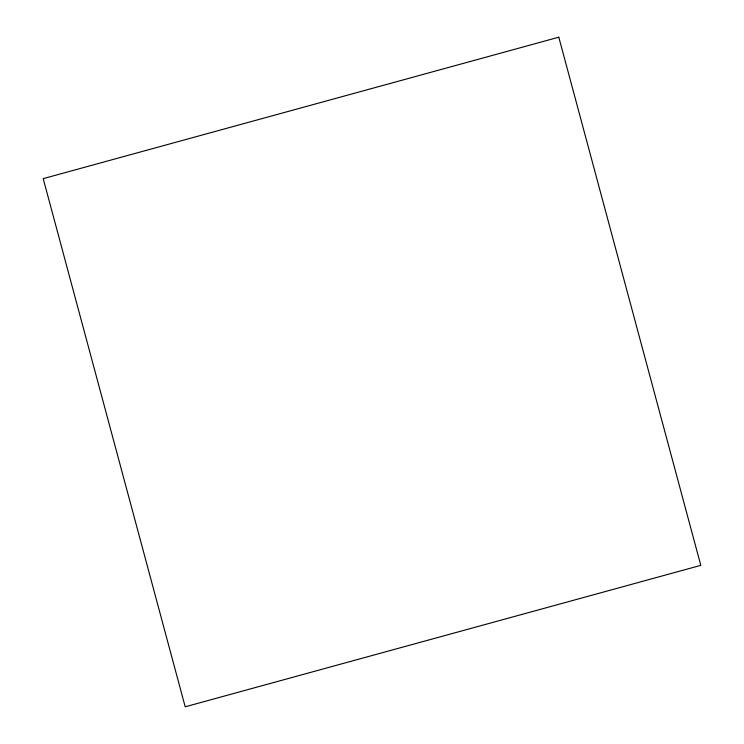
<?xml version="1.0" encoding="UTF-8"?>
<svg xmlns="http://www.w3.org/2000/svg" width="744" height="744" viewBox="0 0 744 744"><rect width="100%" height="100%" fill="white"/><g stroke="black" fill="none" stroke-linecap="round" stroke-linejoin="round"><path stroke-width="1.12" d="M558.8 37.2L43.199 178.644L185.2 706.8L700.802 565.356L558.8 37.2"/></g></svg>
